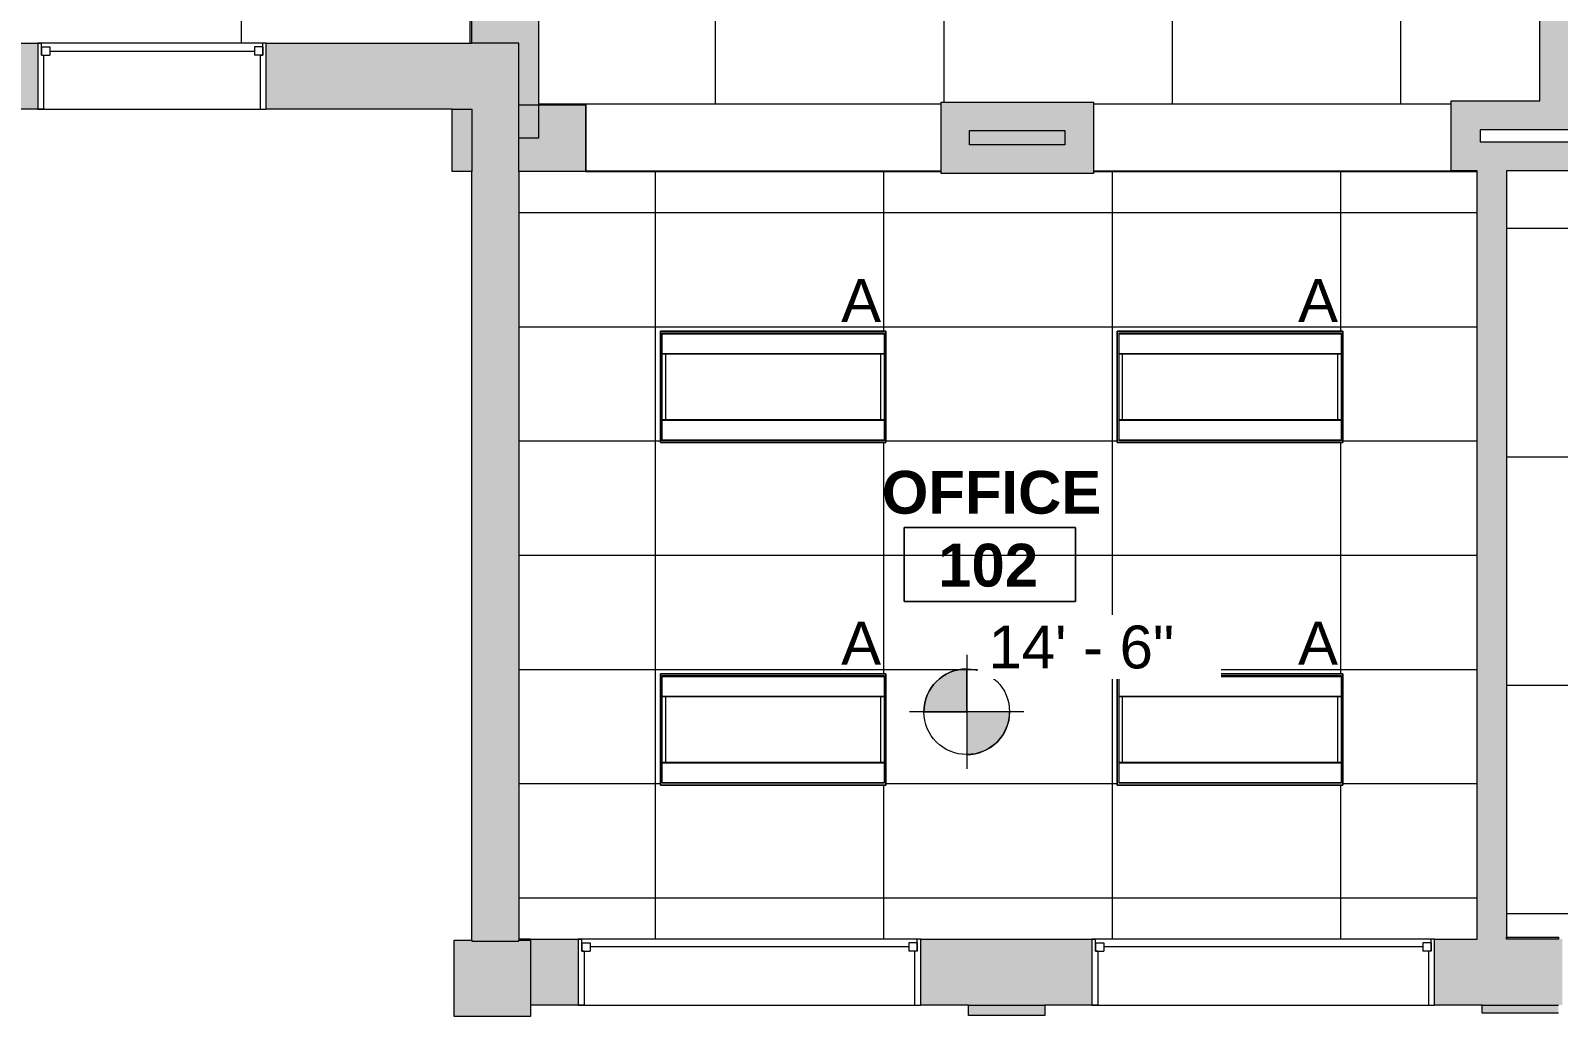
# Model space of a CAD drawing. Header units: inches. Extents: x -1036 to 1669, y -304 to 620.
# Drawn here: x -321.4 to -0.4, y -303.9 to -96.7 of the extents above; entities that cross this region are included whole.
import ezdxf

# ---------------------------------------------------------------- set-up
doc = ezdxf.new("R2010")
doc.units = ezdxf.units.IN
doc.header["$MEASUREMENT"] = 0
for name, color, linetype, lineweight in [('A-AREA-IDEN', 2, 'Continuous', 9), ('A-CLNG', 13, 'Continuous', 13), ('A-CLNG-PATT', 13, 'Continuous', 13), ('A-GLAZ', 151, 'Continuous', 13), ('A-WALL', 113, 'Continuous', 13), ('A-WALL-PATT', 111, 'Continuous', 13), ('E-LITE-EQPM', 33, 'Continuous', 13), ('E-LITE-EQPM-IDEN', 33, 'Continuous', 9), ('G-ANNO-DIMS', 111, 'Continuous', 9), ('I-WALL', 2, 'Continuous', 13)]:
    doc.layers.add(name, color=color, linetype=linetype, lineweight=lineweight)
doc.styles.add('Arial', font='arial.ttf', dxfattribs={"height": 9})
doc.styles.add('Swis721 Lt BT_B', font='', dxfattribs={"height": 8.999999999999991})
doc.styles.get('Swis721 Lt BT_B').set_extended_font_data('Swis721 Lt BT', bold=True)

# ---------------------------------------------------------------- blocks, each defined once
blk = doc.blocks.new('Fixed - 72_ x 72_-6876876-FIRST FLOOR RCP')
at = {"layer": 'A-GLAZ', "color": 8, "lineweight": 20}
for p, q in [((-36.25000000000008, 6.937500000000003), (-37.49999999999982, 6.937500000000003)), ((-36.25000000000008, 6.937500000000003), (-36.25000000000008, -4.437499999999999)), ((33.24999999999989, 6.937500000000007), (34.50000000000014, 6.937500000000007)), ((33.24999999999989, -4.4375), (33.24999999999989, 6.937500000000007)), ((-36.75000000000017, -4.4375), (-35.00000000000014, -4.4375)), ((-36.75000000000017, -6.187499999999978), (-36.75000000000017, -4.4375)), ((-36.75000000000017, -4.4375), (-36.25000000000008, -4.4375)), ((-36.75000000000017, -4.4375), (-36.75000000000017, -6.937499999999991)), ((-36.75000000000017, -6.187499999999978), (-35.00000000000014, -6.187499999999978)), ((-35.00000000000014, -6.187499999999978), (-35.00000000000014, -4.4375)), ((-35.00000000000014, -5.312499999999996), (31.99999999999989, -5.312499999999996)), ((31.99999999999989, -6.187499999999972), (31.99999999999989, -4.4375)), ((33.74999999999936, -4.4375), (31.99999999999989, -4.4375)), ((33.74999999999936, -6.187499999999972), (31.99999999999989, -6.187499999999972)), ((33.24999999999989, -4.4375), (33.74999999999936, -4.4375)), ((33.74999999999936, -6.187499999999972), (33.74999999999936, -4.4375)), ((33.74999999999936, -4.4375), (33.74999999999936, -6.937499999999999)), ((-37.5000000000001, -6.937499999999991), (-36.75000000000017, -6.937499999999991)), ((34.49999999999994, -6.937499999999999), (33.74999999999936, -6.937499999999999))]:
    blk.add_line(p, q, dxfattribs=at)
blk = doc.blocks.new('Fixed - 48_ x 48_-6876863-FIRST FLOOR RCP')
at = {"layer": 'A-GLAZ', "color": 8, "lineweight": 20}
for p, q in [((-25.50000000000011, 6.937499999999991), (-24.75000000000018, 6.937499999999991)), ((-24.75000000000018, 4.4375), (-24.75000000000018, 6.937499999999991)), ((21.74999999999935, 4.4375), (21.74999999999935, 6.937499999999999)), ((22.49999999999993, 6.937499999999999), (21.74999999999935, 6.937499999999999)), ((-24.75000000000018, 6.187499999999978), (-24.75000000000018, 4.4375)), ((-24.75000000000018, 6.187499999999978), (-23.00000000000014, 6.187499999999978)), ((-24.75000000000018, 4.4375), (-23.00000000000014, 4.4375)), ((-24.75000000000018, 4.4375), (-24.25000000000009, 4.4375)), ((-24.25000000000009, -6.937500000000003), (-24.25000000000009, 4.437499999999999)), ((-23.00000000000014, 6.187499999999978), (-23.00000000000014, 4.4375)), ((-23.00000000000014, 5.312499999999996), (19.99999999999989, 5.312499999999996)), ((19.99999999999989, 6.187499999999972), (19.99999999999989, 4.4375)), ((21.74999999999935, 6.187499999999972), (19.99999999999989, 6.187499999999972)), ((21.74999999999935, 4.4375), (19.99999999999989, 4.4375)), ((21.24999999999988, 4.4375), (21.74999999999935, 4.4375)), ((21.24999999999988, 4.4375), (21.24999999999988, -6.937500000000007)), ((21.74999999999935, 6.187499999999972), (21.74999999999935, 4.4375)), ((-24.25000000000009, -6.937500000000003), (-25.49999999999983, -6.937500000000003)), ((21.24999999999988, -6.937500000000007), (22.50000000000012, -6.937500000000007))]:
    blk.add_line(p, q, dxfattribs=at)
blk = doc.blocks.new('L-Recessed-Axis-Duo - 2 x 4-V1-FIRST FLOOR RCP')
at = {"layer": 'E-LITE-EQPM', "lineweight": 9}
for p, q in [((-23.70125000000018, 11.7012499999995), (-23.70125000000018, -11.7012500000007)), ((23.70124999999984, 11.7012499999995), (-23.70125000000018, 11.7012499999995)), ((-23.37499999999975, 11.26001541712435), (-23.37499999999975, 11.2743613211372)), ((-23.37499999999974, 11.13871248810012), (-23.37499999999974, 11.26001541712435)), ((-23.37499999999974, 11.13871248810012), (23.37500000000181, 11.13871248810012)), ((23.32125034045088, 11.32125034045032), (-23.32125034045039, 11.32125034045032)), ((-23.32125034045039, 11.32125034045032), (-23.32125034045039, -11.32125034045099)), ((23.32125034045088, -11.32125034045099), (23.32125034045088, 11.32125034045032)), ((23.37500000000181, 11.27436132113736), (23.37500000000181, 11.26001541712435)), ((23.37500000000181, 11.26001541712435), (23.37500000000181, 11.13871248810012)), ((23.70124999999984, -11.7012500000007), (23.70124999999984, 11.7012499999995)), ((-23.32125034045038, 7.025524577924827), (23.32125034045099, 7.025524577924827)), ((-23.32125034045038, 7.015847702113612), (23.32125034045099, 7.015847702113612)), ((-23.32125034045088, 6.852663287769302), (23.32125034045054, 6.852663287769302)), ((-22.57125025785034, 6.86338007372632), (-22.57125025785034, -6.863380073726186)), ((22.57125025785083, -6.863215716455867), (22.57125025785083, 6.863215716456003)), ((23.32125034045054, -6.852663287769132), (-23.32125034045088, -6.852663287769132)), ((-23.32125034045038, -7.015847702113351), (23.32125034045099, -7.015847702113351)), ((-23.32125034045038, -7.025524577924568), (23.32125034045099, -7.025524577924568)), ((-23.70125000000018, -11.7012500000007), (23.70124999999984, -11.7012500000007)), ((-23.37499999999974, -11.26001541712425), (-23.37499999999974, -11.13871248809951)), ((-23.37499999999974, -11.13871248809951), (23.37500000000181, -11.13871248809951)), ((-23.37499999999974, -11.27436132113717), (-23.37499999999974, -11.26001541712425)), ((-23.32125034045039, -11.32125034045099), (23.32125034045088, -11.32125034045099)), ((23.37500000000181, -11.13871248809951), (23.37500000000181, -11.26001541712425)), ((23.37500000000181, -11.26001541712425), (23.37500000000181, -11.27436132113733))]:
    blk.add_line(p, q, dxfattribs=at)
for points, knots in [([(-23.64125001675037, 11.6412500167503), (-23.64648600304459, 11.64660277706004), (-23.65433927915146, 11.65431583323231), (-23.66427666576282, 11.66427681762273), (-23.67133580883706, 11.67133766628077), (-23.67788014913948, 11.67787256750432), (-23.6837977483678, 11.68380222611824), (-23.68898732805205, 11.68897699868511), (-23.69336016269634, 11.69336573628231), (-23.69684117998874, 11.69682921501138), (-23.70021528227305, 11.70022710545531), (-23.70124999999978, 11.70122677901995), (-23.7012499999998, 11.70124999999974)], [0, 0, 0, 0, 0.1666666666666667, 0.25, 0.3333333333333333, 0.4166666666666666, 0.5, 0.5833333333333333, 0.6666666666666666, 0.75, 0.8333333333333334, 1, 1, 1, 1]), ([(23.64125001675086, 11.6412500167503), (23.6466027770606, 11.64648600304452), (23.65431583323287, 11.6543392791514), (23.66427681762329, 11.66427666576276), (23.67133766628134, 11.67133580883699), (23.67787256750488, 11.67788014913942), (23.68380222611879, 11.68379774836774), (23.68897699868566, 11.688987328052), (23.69336573628287, 11.69336016269627), (23.69682921501196, 11.69684117998868), (23.70022710545587, 11.70021528227298), (23.70122677902049, 11.70124999999973), (23.7012500000003, 11.70124999999975)], [0, 0, 0, 0, 0.1666666666666667, 0.25, 0.3333333333333333, 0.4166666666666666, 0.5, 0.5833333333333333, 0.6666666666666666, 0.75, 0.8333333333333334, 1, 1, 1, 1]), ([(-23.70124999999981, -11.7012500000004), (-23.70122677902, -11.7012500000004), (-23.70022710545537, -11.70021528227363), (-23.69682921501145, -11.69684117998934), (-23.69336573628238, -11.69336016269694), (-23.68897699868517, -11.68898732805265), (-23.6838022261183, -11.6837977483684), (-23.67787256750436, -11.67788014914008), (-23.67133766628084, -11.67133580883764), (-23.6642768176228, -11.66427666576342), (-23.65431583323238, -11.65433927915206), (-23.6466027770601, -11.64648600304518), (-23.64125001675037, -11.64125001675096)], [-1, -1, -1, -1, -0.8333333333333333, -0.75, -0.6666666666666666, -0.5833333333333333, -0.5, -0.4166666666666666, -0.3333333333333333, -0.25, -0.1666666666666667, 0, 0, 0, 0]), ([(23.64125001675086, -11.64125001675096), (23.64648600304508, -11.6466027770607), (23.65433927915196, -11.65431583323297), (23.66427666576331, -11.66427681762339), (23.67133580883755, -11.67133766628143), (23.67788014913998, -11.67787256750498), (23.6837977483683, -11.6838022261189), (23.68898732805254, -11.68897699868577), (23.69336016269683, -11.69336573628297), (23.69684117998923, -11.69682921501204), (23.70021528227353, -11.70022710545597), (23.70125000000031, -11.7012267790206), (23.7012500000003, -11.7012500000004)], [0, 0, 0, 0, 0.1666666666666667, 0.25, 0.3333333333333333, 0.4166666666666666, 0.5, 0.5833333333333333, 0.6666666666666666, 0.75, 0.8333333333333334, 1, 1, 1, 1])]:
    blk.add_open_spline(points, degree=3, knots=knots, dxfattribs=at)
blk = doc.blocks.new('L-Recessed-Axis-Duo - 2 x 4-V2-FIRST FLOOR RCP')
at = {"layer": 'E-LITE-EQPM', "lineweight": 9}
for p, q in [((-23.70125000000035, 11.70124999999967), (-23.70125000000035, -11.70125000000053)), ((23.70124999999967, 11.70124999999967), (-23.70125000000035, 11.70124999999967)), ((-23.37499999999975, 11.26001541712435), (-23.37499999999975, 11.2743613211372)), ((-23.37499999999974, 11.13871248810012), (-23.37499999999974, 11.26001541712435)), ((-23.37499999999974, 11.13871248810012), (23.37500000000181, 11.13871248810012)), ((23.32125034045088, 11.32125034045032), (-23.32125034045039, 11.32125034045032)), ((-23.32125034045039, 11.32125034045032), (-23.32125034045039, -11.32125034045099)), ((23.32125034045088, -11.32125034045099), (23.32125034045088, 11.32125034045032)), ((23.37500000000181, 11.27436132113736), (23.37500000000181, 11.26001541712435)), ((23.37500000000181, 11.26001541712435), (23.37500000000181, 11.13871248810012)), ((23.70124999999967, -11.70125000000053), (23.70124999999967, 11.70124999999967)), ((-23.32125034045038, 7.025524577924827), (23.32125034045099, 7.025524577924827)), ((-23.32125034045038, 7.015847702113612), (23.32125034045099, 7.015847702113612)), ((-23.32125034045105, 6.852663287769473), (23.32125034045037, 6.852663287769473)), ((-22.57125025785034, 6.863380073726318), (-22.57125025785034, -6.863380073726184)), ((22.57125025785083, -6.863215716455867), (22.57125025785083, 6.863215716456003)), ((23.32125034045037, -6.852663287768961), (-23.32125034045105, -6.852663287768961)), ((-23.32125034045038, -7.015847702113351), (23.32125034045099, -7.015847702113351)), ((-23.32125034045038, -7.025524577924568), (23.32125034045099, -7.025524577924568)), ((-23.70125000000035, -11.70125000000053), (23.70124999999967, -11.70125000000053)), ((-23.37499999999974, -11.26001541712425), (-23.37499999999974, -11.13871248809951)), ((-23.37499999999974, -11.13871248809951), (23.37500000000181, -11.13871248809951)), ((-23.37499999999974, -11.27436132113717), (-23.37499999999974, -11.26001541712425)), ((-23.32125034045039, -11.32125034045099), (23.32125034045088, -11.32125034045099)), ((23.37500000000181, -11.13871248809951), (23.37500000000181, -11.26001541712425)), ((23.37500000000181, -11.26001541712425), (23.37500000000181, -11.27436132113733))]:
    blk.add_line(p, q, dxfattribs=at)
for points, knots in [([(-23.64125001675037, 11.6412500167503), (-23.64648600304459, 11.64660277706004), (-23.65433927915146, 11.65431583323231), (-23.66427666576282, 11.66427681762273), (-23.67133580883706, 11.67133766628077), (-23.67788014913948, 11.67787256750432), (-23.6837977483678, 11.68380222611824), (-23.68898732805205, 11.68897699868511), (-23.69336016269634, 11.69336573628231), (-23.69684117998874, 11.69682921501138), (-23.70021528227305, 11.70022710545531), (-23.70124999999978, 11.70122677901995), (-23.7012499999998, 11.70124999999974)], [0, 0, 0, 0, 0.1666666666666667, 0.25, 0.3333333333333333, 0.4166666666666666, 0.5, 0.5833333333333333, 0.6666666666666666, 0.75, 0.8333333333333334, 1, 1, 1, 1]), ([(23.64125001675086, 11.6412500167503), (23.6466027770606, 11.64648600304452), (23.65431583323287, 11.6543392791514), (23.66427681762329, 11.66427666576276), (23.67133766628134, 11.67133580883699), (23.67787256750488, 11.67788014913942), (23.68380222611879, 11.68379774836774), (23.68897699868566, 11.688987328052), (23.69336573628287, 11.69336016269627), (23.69682921501196, 11.69684117998868), (23.70022710545587, 11.70021528227298), (23.70122677902049, 11.70124999999973), (23.7012500000003, 11.70124999999975)], [0, 0, 0, 0, 0.1666666666666667, 0.25, 0.3333333333333333, 0.4166666666666666, 0.5, 0.5833333333333333, 0.6666666666666666, 0.75, 0.8333333333333334, 1, 1, 1, 1]), ([(-23.70124999999981, -11.7012500000004), (-23.70122677902, -11.7012500000004), (-23.70022710545537, -11.70021528227363), (-23.69682921501145, -11.69684117998934), (-23.69336573628238, -11.69336016269694), (-23.68897699868517, -11.68898732805265), (-23.6838022261183, -11.6837977483684), (-23.67787256750436, -11.67788014914008), (-23.67133766628084, -11.67133580883764), (-23.6642768176228, -11.66427666576342), (-23.65431583323238, -11.65433927915206), (-23.6466027770601, -11.64648600304518), (-23.64125001675037, -11.64125001675096)], [-1, -1, -1, -1, -0.8333333333333333, -0.75, -0.6666666666666666, -0.5833333333333333, -0.5, -0.4166666666666666, -0.3333333333333333, -0.25, -0.1666666666666667, 0, 0, 0, 0]), ([(23.64125001675086, -11.64125001675096), (23.64648600304508, -11.6466027770607), (23.65433927915196, -11.65431583323297), (23.66427666576331, -11.66427681762339), (23.67133580883755, -11.67133766628143), (23.67788014913998, -11.67787256750498), (23.6837977483683, -11.6838022261189), (23.68898732805254, -11.68897699868577), (23.69336016269683, -11.69336573628297), (23.69684117998923, -11.69682921501204), (23.70021528227353, -11.70022710545597), (23.70125000000031, -11.7012267790206), (23.7012500000003, -11.7012500000004)], [0, 0, 0, 0, 0.1666666666666667, 0.25, 0.3333333333333333, 0.4166666666666666, 0.5, 0.5833333333333333, 0.6666666666666666, 0.75, 0.8333333333333334, 1, 1, 1, 1])]:
    blk.add_open_spline(points, degree=3, knots=knots, dxfattribs=at)
blk = doc.blocks.new('Room Tag - Room Name and Number-3379422-FIRST FLOOR RCP')
at = {"layer": 'A-AREA-IDEN'}
for p, q in [((-0.1880646717928032, -0.1635729993857746), (-0.1880646717928032, -0.001823739990654245)), ((-0.1880646717928032, -0.001823739990654244), (0.1869353282071967, -0.001823739990654244)), ((0.1869353282071967, -0.001823739990655456), (-0.1880646717928029, -0.001823739990654244)), ((-0.1880646717928029, -0.001823739990654251), (-0.1880646717928032, -0.1635729993857734)), ((0.1869353282071967, -0.001823739990654244), (0.1869353282071967, -0.1635729993857746)), ((0.1869353282071964, -0.1635729993857746), (0.1869353282071967, -0.001823739990655458)), ((0.1869353282071967, -0.1635729993857746), (-0.1880646717928032, -0.1635729993857746)), ((-0.1880646717928032, -0.1635729993857734), (0.1869353282071964, -0.1635729993857746))]:
    blk.add_line(p, q, dxfattribs=at)
blk = doc.blocks.new('Spot Elevations - Spot Elevation - Target Filled-49714-FIRST FLOOR RCP')
at = {"layer": 'G-ANNO-DIMS'}
h = blk.add_hatch(color=256, dxfattribs=at)
edge = h.paths.add_edge_path(flags=0)
edge.add_line((1.249000902703301e-16, 0), (-0.09374999999999985, 0))
edge.add_arc((4.891920202254595e-16, -2.60208521396521e-16), 0.09375000000000024, 90.00000000000063, 180.0000000000003, ccw=False)
edge.add_line((1.249000902703301e-16, 0.09375000000000007), (1.249000902703301e-16, 0))
h = blk.add_hatch(color=256, dxfattribs=at)
edge = h.paths.add_edge_path(flags=0)
edge.add_line((1.249000902703301e-16, 0), (0.09375000000000029, 0))
edge.add_arc((2.289834988289385e-16, 6.245004513516504e-17), 0.09374999999999996, 269.99999999999955, 359.99999999999966, ccw=False)
edge.add_line((1.249000902703301e-16, -0.09375), (1.249000902703301e-16, 0))
for p, q in [((-2.706168622523819e-16, 0.1243846875261664), (-2.706168622523819e-16, -0.125)), ((1.249000902703301e-16, 0), (1.249000902703301e-16, 0.09375000000000007)), ((0.1250000000000001, 7.067913962433002e-16), (-0.1249999999999998, 7.067913962433002e-16)), ((-0.09374999999999985, 0), (1.249000902703301e-16, 0)), ((1.249000902703301e-16, 0), (1.249000902703301e-16, -0.09375)), ((0.09375000000000029, 0), (1.249000902703301e-16, 0))]:
    blk.add_line(p, q, dxfattribs=at)
blk.add_circle((1.249000902703301e-16, 0), 0.09375000000000007, dxfattribs=at)
for centre, radius, start, end in [((4.891920202254595e-16, -2.60208521396521e-16), 0.09375000000000024, 90.0000000000002, 179.9999999999999), ((2.289834988289385e-16, 6.245004513516504e-17), 0.09374999999999996, 269.9999999999992, 359.9999999999993)]:
    blk.add_arc(centre, radius, start, end, dxfattribs=at)

msp = doc.modelspace()

# ---------------------------------------------------------------- hatches: boundary and pattern name
at = {"layer": 'A-CLNG-PATT'}
h = msp.add_hatch(dxfattribs=at)
h.set_pattern_fill('FP_16', color=256, style=0, pattern_type=2)
h.set_pattern_definition([(0, (-325.118, -11.136), (0, -24), []), (270, (-325.118, -11.136), (-48, -2.939152317953648e-15), [])])
h.paths.add_polyline_path([(-383.373110680605, -99.34744017055617), (-228.7371704067293, -99.34744017055617), (-228.7371704067293, -91.28494017055617), (-220.8621704067295, -91.28494017055617), (-220.8621704067295, -2.925105885611856), (-221.0937678588163, -2.925105885611856), (-221.0937678588161, 33.07489411438797), (-383.3731106806013, 33.07489411438797), (-383.373110680605, -88.16182330975964)], flags=0)
h.paths.add_polyline_path([(-359.038194520563, -82.98611204555918), (-373.2886588424363, -82.98611204555918), (-373.2886588424365, -59.58376829555919), (-325.8863150924365, -59.58376829555919), (-325.8863150924371, -82.98611204555918), (-354.6976632705631, -82.98611204555918)], flags=0)
h.paths.add_polyline_path([(-276.2886588424363, -82.98611204555918), (-276.2886588424363, -59.58376829555919), (-228.8863150924364, -59.58376829555919), (-228.8863150924364, -82.98611204555918), (-272.227569520563, -82.98611204555918)], flags=0)
h.paths.add_polyline_path([(-259.2059757705629, -11.56377776061379), (-276.2886588424363, -11.56377776061379), (-276.2886588424365, 11.83856598938621), (-228.8863150924364, 11.83856598938621), (-228.8863150924364, -11.56377776061379), (-254.865444520563, -11.56377776061379)], flags=0)
h.paths.add_polyline_path([(-373.2886588424365, -11.56377776061379), (-373.2886588424365, 11.83856598938621), (-325.8863150924366, 11.83856598938621), (-325.8863150924365, -11.56377776061379), (-372.059788270563, -11.56377776061379)], flags=0)
h = msp.add_hatch(dxfattribs=at)
h.set_pattern_fill('FP_10', color=256, style=0, pattern_type=2)
h.set_pattern_definition([(90, (58.067, -138.255), (24, -1.469576158976824e-15), []), (0, (58.067, -138.255), (0, -48), [])])
h.paths.add_polyline_path([(39.5031466647627, -287.6048881351542), (91.73748051690482, -287.6048881351542), (91.73748051690482, -287.3670005023449), (103.5669654142046, -287.3670005023449), (103.5480184711393, -126.1300298339407), (-11.34690557307226, -126.1688982957503), (-11.34443423396698, -287.202656031503), (-0.4168364156300867, -287.202656031503), (-0.4168364156300867, -287.6048881351542), (35.95014922943704, -287.6048881351542)], flags=0)
h.paths.add_polyline_path([(10.74858437668098, -234.3060600101526), (10.74858437668115, -186.9037162601528), (34.15092812668097, -186.9037162601524), (34.15092812668149, -234.3060600101526), (14.24749297943697, -234.3060600101526)], flags=0)
h.paths.add_polyline_path([(57.7485843766812, -234.3060600101526), (57.7485843766812, -186.9037162601524), (81.1509281266812, -186.9037162601531), (81.1509281266812, -234.3060600101526), (61.99333672943703, -234.3060600101526)], flags=0)
h.paths.add_polyline_path([(2.387256251683538, -111.4188982957503), (84.02154153597608, -111.4188982957503), (84.02154153597608, -111.241265165074), (90.1465415359758, -111.241265165074), (90.1465415359758, 2.204842819734096), (1.790306005842524, 2.204842819734096), (1.790306005842524, -111.4188982957503)], flags=0)
h.paths.add_polyline_path([(33.74858437668103, -89.81229916357618), (33.74858437668086, -42.40995541357585), (57.15092812668086, -42.40995541357585), (57.15092812668086, -89.81229916357584), (35.95014922943704, -89.81229916357601)], flags=0)
h = msp.add_hatch(dxfattribs=at)
h.set_pattern_fill('FP_14', color=256, style=0, pattern_type=2)
h.set_pattern_definition([(180, (-129.536, -46.09), (2.939152317953648e-15, 24), []), (90, (-129.536, -46.09), (48, -2.939152317953648e-15), [])])
h.paths.add_polyline_path([(-22.95969399415747, -112.1300298339399), (-22.95969399415747, -111.4188982957503), (-4.334693994157361, -111.4188982957503), (-4.334693994157361, -0.0501058856120835), (-214.7371704067291, -0.0501058856120835), (-214.7371704067291, -112.1300298339396), (-130.143603845947, -112.1300298339389), (-130.1441651977568, -111.6970743672041), (-98.12471682998488, -111.6970743672043), (-98.12471682998488, -112.1300298339389), (-33.49835077056292, -112.1300298339399)], flags=0)
h.paths.add_polyline_path([(-133.3305695205629, -93.98611204555856), (-177.6026953696756, -93.98611204555856), (-177.6026953696756, -70.58376829555804), (-130.2003516196754, -70.58376829555856), (-130.2003516196748, -93.98611204555856)], flags=0)
h.paths.add_polyline_path([(-34.19602211915912, -93.98611204555856), (-81.59836586915928, -93.98611204555856), (-81.59836586915928, -70.58376829555856), (-34.19602211915912, -70.58376829555856), (-34.19602211915912, -91.94204205975966)], flags=0)
h.paths.add_polyline_path([(-163.714288270563, -45.98611204555839), (-177.6026953696756, -45.98611204555805), (-177.6026953696756, -22.58376829555857), (-130.2003516196751, -22.58376829555857), (-130.2003516196754, -45.98611204555839), (-159.3737570205629, -45.98611204555839)], flags=0)
h.paths.add_polyline_path([(-68.22260077056306, -45.98611204555839), (-81.59836586915928, -45.98611204555839), (-81.59836586915945, -22.58376829555857), (-34.19602211915895, -22.58376829555857), (-34.19602211915912, -45.98611204555839), (-63.88206952056299, -45.98611204555839)], flags=0)
h = msp.add_hatch(dxfattribs=at)
h.set_pattern_fill('FP_11', color=256, style=0, pattern_type=2)
h.set_pattern_definition([(180, (-142.167, -206.945), (2.939152317953648e-15, 24), []), (90, (-142.167, -206.945), (48, -2.939152317953648e-15), [])])
h.paths.add_polyline_path([(-218.8621704067294, -287.604888135154), (-17.47190557307232, -287.604888135154), (-17.47190557307232, -126.2849401705562), (-98.12471682998488, -126.2849401705562), (-98.12471682998488, -126.6970743672043), (-130.1247168299847, -126.6970743672041), (-130.1324961770936, -126.2849401705562), (-218.8621704067289, -126.2849401705562), (-218.8621704067292, -269.6123233097596)], flags=0)
h.paths.add_polyline_path([(-68.22260077056306, -255.2435600101557), (-93.11057744807384, -255.2435600101557), (-93.11057744807401, -231.8412162601556), (-45.70823369807385, -231.8412162601556), (-45.70823369807385, -255.2435600101557), (-63.88206952056299, -255.2435600101557)], flags=0)
h.paths.add_polyline_path([(-189.1105774480742, -255.2435600101557), (-189.1105774480742, -231.8412162601557), (-141.708233698074, -231.8412162601556), (-141.7082336980737, -255.2435600101557), (-185.4169445205629, -255.2435600101557)], flags=0)
h.paths.add_polyline_path([(-189.1105774480742, -183.2435600101561), (-189.1105774480742, -159.8412162601559), (-141.7082336980735, -159.8412162601559), (-141.708233698074, -183.2435600101559), (-185.4169445205629, -183.2435600101559)], flags=0)
h.paths.add_polyline_path([(-93.11057744807401, -183.2435600101559), (-93.11057744807333, -159.8412162601559), (-45.70823369807385, -159.8412162601559), (-45.70823369807385, -183.2435600101556), (-89.92525702056297, -183.2435600101559)], flags=0)
at = {"layer": 'A-WALL'}
for points in [[(-218.8621704067294, -113.2224401705562), (-214.7371704067291, -112.9462124919848), (-214.7371704067291, -91.28494017055617), (-228.7371704067293, -91.28494017055617), (-228.7371704067293, -99.34744017055617), (-218.8621704067294, -99.347440170556), (-218.8621704067294, -112.2849401705562)], [(-104.1247168299847, -120.6970743672041), (-104.1247168299847, -117.6970743672041), (-124.1363808074634, -117.6970743672041), (-124.1324911339089, -120.6970743672041), (-107.1247168299849, -120.6970743672041)], [(-232.4330345857957, -303.8592298239878), (-216.4330345857956, -303.8592298239878), (-216.4330345857956, -287.8592298239877), (-218.8621704067294, -287.8592298239877), (-218.8621704067294, -288.0226893949455), (-228.7371704067293, -288.0226893949455), (-228.7371704067293, -287.8592298239877), (-232.4330345857957, -287.8592298239877), (-232.4330345857957, -301.4798881351533)], [(-124.3381364791983, -303.6481235613193), (-108.3381364791983, -303.6481235613193), (-108.3381364791983, -301.4798881351533), (-124.3381364791983, -301.4798881351533)]]:
    msp.add_hatch(color=250, dxfattribs=at).paths.add_polyline_path(points, flags=0)
h = msp.add_hatch(color=250, dxfattribs=at)
h.paths.add_polyline_path([(-218.8621704067294, -126.2849401705562), (-204.8621704067293, -126.2849401705562), (-204.8621704067293, -112.2849401705562), (-214.7371704067291, -112.2849401705562), (-214.7371704067291, -112.9462124919848), (-218.8621704067292, -113.2224401705562), (-218.8621704067294, -118.1958334078663)], flags=0)
h.paths.add_polyline_path([(-228.7371704067293, -126.2849401705562), (-228.7371704067293, -113.2224401705562), (-232.8621704067293, -113.2224401705562), (-232.8621704067293, -126.2849401705562)], flags=0)
h = msp.add_hatch(color=250, dxfattribs=at)
h.paths.add_polyline_path([(-16.41683641563003, -303.202656031503), (-0.4168364156299162, -303.202656031503), (-0.4168364156299162, -301.4798881351538), (-16.41683641563003, -301.4798881351538)], flags=0)
h.paths.add_polyline_path([(-11.34690557307226, -287.6048881351542), (-0.4168364156300867, -287.6048881351542), (-0.4168364156300867, -287.202656031503), (-11.34690557307226, -287.2138755346616), (-11.34690557307226, -287.5385327142404)], flags=0)
at = {"layer": 'A-WALL-PATT', "lineweight": 9}
for points in [[(-4.334693994157361, -111.4188982957503), (1.790306005842524, -111.4188982957503), (1.790306005842524, 6.074894114387631), (-4.334693994157361, 6.074894114387631), (-4.334693994157361, -93.98611204555856)], [(-124.1363808074634, -117.6970743672041), (-104.1247168299847, -117.6970743672041), (-104.1247168299847, -111.6970743672041), (-130.1441651977568, -111.6970743672041), (-130.1363858506479, -117.6970743672041)], [(-102.946850770563, -126.6970743672043), (-98.12471682998488, -126.6970743672043), (-98.12471682998488, -111.6970743672043), (-104.1247168299847, -111.6970743672043), (-104.1247168299847, -126.6970743672041)], [(-16.83469399415742, -126.1688982957503), (-16.83469399415742, -111.4188982957503), (-22.95969399415747, -111.4188982957503), (-22.95969399415747, -126.1688982957503), (-17.04228053374561, -126.1688982957503)], [(-11.34690557307209, -117.5438982957502), (-4.334693994157361, -117.5438982957502), (-4.334693994157361, -111.4188982957503), (-16.83469399415742, -111.4188982957503), (-16.83469399415742, -117.5438982957502), (-11.88439269082397, -117.5438982957502)], [(-4.334693994157361, -117.5438982957503), (8.512256251683423, -117.5438982957503), (8.512256251683423, -111.4188982957503), (-4.334693994157361, -111.4188982957503), (-4.334693994157361, -117.2077056649861)], [(-218.8621704067297, -288.0226893949455), (-218.8621704067294, -113.2224401705562), (-228.7371704067293, -113.2224401705562), (-228.7371704067293, -288.0226893949455)], [(-124.1363808074634, -120.6970743672041), (-124.1324911339089, -120.6970743672041), (-124.1363808074634, -117.6970743672041), (-130.1363858506479, -117.6970743672041), (-130.1247168299847, -120.6970743672041)], [(-130.1247168299847, -126.6970743672041), (-104.1247168299847, -126.6970743672041), (-104.1247168299847, -120.6970743672041), (-130.1324961770936, -120.6970743672041), (-130.1252511858135, -126.2849401705562)], [(-16.83469399415742, -126.1688982957503), (2.387256251683538, -126.1300298339407), (2.387256251683538, -120.0438982957501), (-16.83469399415742, -120.0438982957501), (-16.83469399415742, -126.1300298339407)], [(-11.34690557307226, -287.6048881351542), (-11.38504292437949, -126.1688982957503), (-17.47190557307232, -126.1688982957503), (-17.47190557307232, -287.604888135154), (-11.43303458579532, -287.6048881351542)]]:
    msp.add_hatch(color=7, dxfattribs=at).paths.add_polyline_path(points, flags=0)
h = msp.add_hatch(color=7, dxfattribs=at)
h.paths.add_polyline_path([(-735.2215449968709, -113.2224401705582), (-696.9090449968712, -113.2224401705579), (-696.9090449968712, -99.347440170556), (-735.2215449968709, -99.347440170556)], flags=0)
h.paths.add_polyline_path([(-648.9090449968711, -113.2224401705579), (-633.9200109456112, -113.2224401705579), (-633.9200109456112, -99.347440170556), (-648.9090449968711, -99.347440170556)], flags=0)
h.paths.add_polyline_path([(-585.920010945611, -113.2224401705579), (-571.9200109456111, -113.2224401705579), (-571.9200109456111, -99.347440170556), (-585.920010945611, -99.347440170556)], flags=0)
h.paths.add_polyline_path([(-519.637850770563, -113.2224401705572), (-508.9200109456113, -113.2224401705572), (-508.9200109456113, -99.34744017055685), (-523.9200109456109, -99.347440170556), (-523.9200109456109, -113.222440170557)], flags=0)
h.paths.add_polyline_path([(-458.6107914566118, -113.2224401705569), (-445.9200109456111, -113.2224401705569), (-445.9200109456111, -99.34744017055668), (-460.9200109456111, -99.34744017055685), (-460.9200109456111, -113.2224401705569)], flags=0)
h.paths.add_polyline_path([(-383.3880264160115, -113.2224401705567), (-382.9200109456111, -113.2224401705563), (-382.9200109456111, -99.34744017055617), (-397.920010945611, -99.34744017055668), (-397.920010945611, -113.2224401705567), (-389.4981106806051, -113.2224401705567)], flags=0)
h.paths.add_polyline_path([(-325.8863150924365, -113.2224401705563), (-319.9200109456108, -113.2224401705563), (-319.9200109456108, -99.34744017055617), (-334.920010945611, -99.34744017055617), (-334.920010945611, -113.2224401705563)], flags=0)
h.paths.add_polyline_path([(-228.7371704067293, -113.2224401705562), (-218.8621704067294, -113.2224401705562), (-218.8621704067294, -99.34744017055617), (-271.9200109456108, -99.34744017055617), (-271.9200109456108, -113.2224401705562), (-232.8621704067295, -113.2224401705562)], flags=0)
h = msp.add_hatch(color=7, dxfattribs=at)
h.paths.add_polyline_path([(0.3975028168194398, -301.4798881351538), (0.3975028168194398, -287.6048881351542), (-26.43303458579549, -287.604888135154), (-26.43303458579549, -301.4798881351538), (-0.4168364156297457, -301.4798881351538)], flags=0)
h.paths.add_polyline_path([(-124.3381364791984, -301.4798881351533), (-98.43303458579548, -301.4798881351533), (-98.43303458579548, -287.604888135154), (-134.3855855324965, -287.604888135154), (-134.3855855324965, -301.4798881351533)], flags=0)
h.paths.add_polyline_path([(-216.4330345857956, -301.4798881351533), (-206.3855855324965, -301.4798881351533), (-206.3855855324965, -287.604888135154), (-216.4330345857956, -287.604888135154), (-216.4330345857956, -288.0628985594101)], flags=0)

# ---------------------------------------------------------------- linework, layer by layer
at = {"layer": 'A-CLNG'}
for p, q in [((-204.6985716808027, -112.1300298339395), (-214.7371704067288, -112.1300298339395)), ((-204.8621704067289, -126.2849401705561), (-130.1252511858129, -126.2849401705561)), ((-98.12471682998446, -126.2849401705561), (-17.4719055730721, -126.2849401705561)), ((-141.7082336980737, -159.8412162601557), (-189.1105774480737, -159.8412162601557)), ((-189.1105774480737, -159.8412162601557), (-189.1105774480737, -183.2435600101557)), ((-141.7082336980737, -183.2435600101557), (-141.7082336980737, -159.8412162601557)), ((-45.70823369807372, -159.8412162601557), (-93.11057744807371, -159.8412162601557)), ((-93.11057744807371, -159.8412162601557), (-93.11057744807371, -183.2435600101557)), ((-45.70823369807372, -183.2435600101557), (-45.70823369807372, -159.8412162601557)), ((-189.1105774480737, -183.2435600101557), (-141.7082336980737, -183.2435600101557)), ((-93.11057744807371, -183.2435600101557), (-45.70823369807372, -183.2435600101557)), ((-141.7082336980737, -231.8412162601554), (-189.1105774480737, -231.8412162601554)), ((-189.1105774480737, -231.8412162601554), (-189.1105774480737, -255.2435600101554)), ((-141.7082336980737, -255.2435600101554), (-141.7082336980737, -231.8412162601554)), ((-45.70823369807372, -231.8412162601554), (-93.11057744807371, -231.8412162601554)), ((-93.11057744807371, -231.8412162601554), (-93.11057744807371, -255.2435600101554)), ((-45.70823369807372, -255.2435600101554), (-45.70823369807372, -231.8412162601554)), ((-189.1105774480737, -255.2435600101554), (-141.7082336980737, -255.2435600101554)), ((-93.11057744807371, -255.2435600101554), (-45.70823369807372, -255.2435600101554)), ((-216.4330345857952, -287.6048881351537), (-218.862170406729, -287.6048881351537))]:
    msp.add_line(p, q, dxfattribs=at)
at = {"layer": 'A-WALL', "color": 8, "lineweight": 20}
for p, q in [((-228.7371704067289, -99.34744017055613), (-228.7371704067289, -91.28494017055607)), ((-214.7371704067289, -91.28494017055614), (-214.737170406729, -119.2849401705561)), ((-334.9200109456104, -99.34744017055647), (-319.9200109456104, -99.3474401705564)), ((-319.9200109456104, -99.3474401705564), (-319.9200109456104, -113.2224401705564)), ((-271.9200109456104, -113.2224401705563), (-271.9200109456104, -99.34744017055625)), ((-271.9200109456104, -99.34744017055625), (-228.7371704067289, -99.34744017055613)), ((-218.8621704067289, -112.2849401705561), (-204.8621704067289, -112.2849401705561)), ((-204.8621704067289, -112.2849401705561), (-204.8621704067289, -126.2849401705561)), ((-130.1247168299845, -126.697074367204), (-130.1441651977565, -111.697074367204)), ((-130.1441651977565, -111.697074367204), (-98.12471682998446, -111.6970743672041)), ((-98.12471682998446, -111.6970743672041), (-98.1247168299845, -126.6970743672041)), ((-319.9200109456104, -113.2224401705564), (-334.9200109456104, -113.2224401705565)), ((-232.8621704067289, -113.2224401705561), (-271.9200109456104, -113.2224401705563)), ((-232.8621704067289, -126.2849401705561), (-232.8621704067289, -113.2224401705561)), ((-214.737170406729, -119.2849401705561), (-218.8621704067289, -119.2849401705561)), ((-228.737170406729, -126.2849401705561), (-232.8621704067289, -126.2849401705561)), ((-228.7371704067292, -287.8592298239874), (-228.737170406729, -126.2849401705561)), ((-218.8621704067289, -126.2849401705561), (-218.8621704067292, -287.8592298239873)), ((-204.8621704067289, -126.2849401705561), (-218.862170406729, -126.2849401705561)), ((-98.1247168299845, -126.6970743672041), (-130.1247168299845, -126.697074367204)), ((-232.4330345857953, -303.8592298239874), (-232.4330345857954, -287.8592298239874)), ((-232.4330345857954, -287.8592298239874), (-228.7371704067292, -287.8592298239874)), ((-218.8621704067292, -287.8592298239873), (-216.4330345857953, -287.8592298239873)), ((-216.4330345857952, -287.8592298239873), (-216.4330345857952, -287.604888135153)), ((-216.4330345857952, -287.604888135153), (-206.3855855324961, -287.604888135153)), ((-206.3855855324961, -287.604888135153), (-206.3855855324961, -301.479888135153)), ((-134.3855855324961, -301.4798881351533), (-134.3855855324961, -287.6048881351533)), ((-134.3855855324961, -287.6048881351533), (-98.43303458579523, -287.6048881351534)), ((-98.43303458579523, -287.6048881351534), (-98.43303458579527, -301.4798881351534)), ((-26.4330345857953, -301.4798881351536), (-26.43303458579526, -287.6048881351536)), ((-26.43303458579526, -287.6048881351536), (-17.47190557307208, -287.6048881351536)), ((-11.34690557307209, -287.2026560315028), (-0.4168364156299109, -287.2026560315027)), ((-0.4168364156299109, -287.2026560315027), (-0.4168364156299084, -287.6048881351537)), ((-216.4330345857952, -301.479888135153), (-216.4330345857952, -303.8592298239874)), ((-206.3855855324961, -301.479888135153), (-216.4330345857952, -301.479888135153)), ((-124.3381364791979, -301.4798881351533), (-134.3855855324961, -301.4798881351533)), ((-124.3381364791979, -303.6481235613189), (-124.3381364791979, -301.4798881351533)), ((-108.338136479198, -301.4798881351533), (-108.3381364791979, -303.6481235613188)), ((-98.43303458579527, -301.4798881351534), (-108.338136479198, -301.4798881351533)), ((-16.41683641562982, -301.4798881351536), (-26.4330345857953, -301.4798881351536)), ((-16.41683641562981, -303.2026560315028), (-16.41683641562982, -301.4798881351536)), ((-216.4330345857952, -303.8592298239874), (-232.4330345857953, -303.8592298239874)), ((-108.3381364791979, -303.6481235613188), (-124.3381364791979, -303.6481235613189)), ((-0.4168364156298095, -303.2026560315027), (-16.41683641562981, -303.2026560315028))]:
    msp.add_line(p, q, dxfattribs=at)
at = {"layer": 'A-WALL', "lineweight": 9}
for p, q in [((-271.9200109456104, -99.34744017055625), (-319.9200109456104, -99.3474401705564)), ((-218.862170406729, -99.3474401705561), (-228.7371704067289, -99.34744017055613)), ((-218.8621704067289, -113.2224401705561), (-218.862170406729, -99.3474401705561)), ((-218.8621704067289, -113.2224401705561), (-218.8621704067289, -112.2849401705561)), ((-130.1436038459468, -112.1300298339391), (-204.6985716808026, -112.1300298339388)), ((-204.6985716808026, -126.1300298339388), (-204.6985716808026, -112.1300298339388)), ((-22.95969399415717, -112.1300298339394), (-98.12471682998445, -112.1300298339392)), ((-319.9200109456104, -113.2224401705564), (-271.9200109456104, -113.2224401705563)), ((-232.8621704067289, -113.2224401705561), (-228.7371704067289, -113.2224401705561)), ((-228.7371704067289, -113.2224401705561), (-228.737170406729, -126.2849401705561)), ((-218.862170406729, -126.2849401705561), (-218.8621704067289, -113.2224401705561)), ((-218.8621704067289, -119.2849401705561), (-218.8621704067289, -113.2224401705561)), ((-124.136380807463, -117.697074367204), (-104.1247168299845, -117.6970743672041)), ((-124.1324911339086, -120.697074367204), (-124.136380807463, -117.697074367204)), ((-104.1247168299845, -117.6970743672041), (-104.1247168299845, -120.6970743672041)), ((-104.1247168299845, -120.6970743672041), (-124.1324911339086, -120.697074367204)), ((-204.6985716808026, -126.1300298339388), (-130.1254520360262, -126.1300298339391)), ((-98.12471682998446, -126.1300298339392), (-22.95969399415715, -126.1300298339394)), ((-228.7371704067292, -287.8592298239874), (-228.7371704067292, -288.0226893949453)), ((-228.7371704067292, -288.0226893949453), (-218.8621704067292, -288.0226893949453)), ((-218.8621704067292, -288.0226893949453), (-218.8621704067292, -287.8592298239873)), ((-216.4330345857953, -287.8592298239873), (-216.4330345857952, -301.479888135153)), ((-134.3855855324961, -287.6048881351533), (-206.385585532496, -287.604888135153)), ((-26.43303458579526, -287.6048881351536), (-98.43303458579523, -287.6048881351534)), ((-11.34690557307205, -287.6048881351537), (-11.34690557307209, -287.2026560315028)), ((-0.4168364156299084, -287.6048881351537), (-11.34690557307205, -287.6048881351537)), ((-206.3855855324961, -301.479888135153), (-134.3855855324961, -301.4798881351533)), ((-124.3381364791979, -301.4798881351533), (-108.338136479198, -301.4798881351533)), ((-98.43303458579527, -301.4798881351534), (-26.4330345857953, -301.4798881351536)), ((-16.41683641562982, -301.4798881351536), (-0.4168364156298203, -301.4798881351537))]:
    msp.add_line(p, q, dxfattribs=at)
at = {"layer": 'I-WALL', "color": 8, "lineweight": 20}
for p, q in [((-4.334693994157181, -111.4188982957502), (-4.334693994157002, -0.05010588561253115)), ((-22.95969399415718, -111.4188982957502), (-4.33469399415718, -111.4188982957502)), ((-22.9596939941572, -126.1688982957501), (-22.95969399415718, -111.4188982957502)), ((2.387256251683632, -117.5438982957503), (-16.83469399415719, -117.5438982957502)), ((-16.83469399415719, -117.5438982957502), (-16.8346939941572, -120.0438982957502)), ((-16.83469399415719, -120.0438982957502), (2.387256251683626, -120.0438982957502)), ((-17.47190557307183, -126.1688982957501), (-22.9596939941572, -126.1688982957501)), ((-17.47190557307209, -287.6048881351537), (-17.47190557307183, -126.1688982957501)), ((8.512256251683615, -126.1688982957502), (-11.34690557307183, -126.1688982957502)), ((-11.34690557307183, -126.1688982957502), (-11.34690557307209, -287.2026560315027))]:
    msp.add_line(p, q, dxfattribs=at)

# ---------------------------------------------------------------- block references
at = {"layer": 'A-AREA-IDEN', "xscale": 95.99999999999994, "yscale": 95.99999999999994, "zscale": 95.99999999999994}
msp.add_blockref('Room Tag - Room Name and Number-3379422-FIRST FLOOR RCP', (-119.8375199629641, -200.9183195453693), dxfattribs=at)
at = {"layer": 'A-GLAZ'}
msp.add_blockref('Fixed - 48_ x 48_-6876863-FIRST FLOOR RCP', (-294.4200109456103, -106.2849401705564), dxfattribs=at)
at = {"layer": 'A-GLAZ', "rotation": 180}
for p in [(-171.8855855324962, -294.5423881351531), (-63.93303458579538, -294.5423881351535)]:
    msp.add_blockref('Fixed - 72_ x 72_-6876876-FIRST FLOOR RCP', p, dxfattribs=at)
at = {"layer": 'E-LITE-EQPM', "lineweight": 9, "extrusion": (0, 0, -1), "rotation": 180}
for name, p in [('L-Recessed-Axis-Duo - 2 x 4-V1-FIRST FLOOR RCP', (165.4094055730739, -171.5423881351561)), ('L-Recessed-Axis-Duo - 2 x 4-V2-FIRST FLOOR RCP', (69.40940557307397, -171.5423881351561)), ('L-Recessed-Axis-Duo - 2 x 4-V1-FIRST FLOOR RCP', (165.4094055730739, -243.5423881351558)), ('L-Recessed-Axis-Duo - 2 x 4-V2-FIRST FLOOR RCP', (69.40940557307397, -243.5423881351558))]:
    msp.add_blockref(name, p, dxfattribs=at)
at = {"layer": 'G-ANNO-DIMS', "xscale": 95.99999999999994, "yscale": 95.99999999999994, "zscale": 95.99999999999994}
msp.add_blockref('Spot Elevations - Spot Elevation - Target Filled-49714-FIRST FLOOR RCP', (-124.7459095480211, -239.8199392531132), dxfattribs=at)

# ---------------------------------------------------------------- texts
at = {"layer": 'A-AREA-IDEN', "char_height": 8.999999999999991, "attachment_point": 1, "style": 'Swis721 Lt BT_B'}
for s, insert, width in [('OFFICE', (-142.5795682021263, -189.2019172137703), 54.84299999999993), ('102', (-130.7333163263928, -204.5205052275701), 25.45199999999997)]:
    msp.add_mtext(s, dxfattribs=dict(at, insert=insert, width=width))
at = {"layer": 'E-LITE-EQPM-IDEN', "char_height": 8.999999999999991, "width": 10.30199999999999, "attachment_point": 1, "style": 'Arial'}
for insert in [(-151.121546831007, -148.9139926312785), (-55.12154683100713, -148.9139926312785), (-151.121546831007, -220.9139926312782), (-55.12154683100713, -220.9139926312782)]:
    msp.add_mtext('A', dxfattribs=dict(at, insert=insert))

# ---------------------------------------------------------------- next in the draw order: texts
at = {"layer": 'G-ANNO-DIMS', "insert": (-120.1662825752809, -221.7120721578598), "char_height": 9, "width": 46.60889526542324, "attachment_point": 1, "line_spacing_factor": 0.9417779076525876, "style": 'Arial', "bg_fill": 3, "box_fill_scale": 1.25, "bg_fill_color": 256, "bg_fill_true_color": 13158600, "bg_fill_transparency": 0}
msp.add_mtext('14\' - 6"', dxfattribs=at)

doc.saveas('drawing.dxf')
